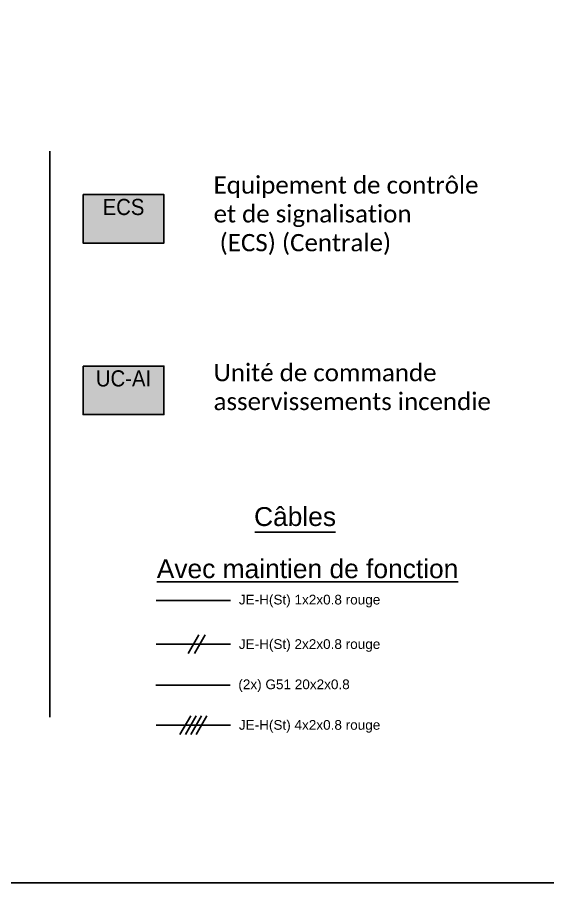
# Model space of a CAD drawing. Header units: centimetres. Extents: x -277 to 25900, y -463 to 5243.
# Drawn here: x 1579 to 2564, y 0 to 1606 of the extents above; entities that cross this region are included whole.
import ezdxf
from ezdxf.enums import TextEntityAlignment as Align

# ---------------------------------------------------------------- set-up
doc = ezdxf.new("R2010")
doc.units = ezdxf.units.CM
doc.header["$LTSCALE"] = 10
doc.layers.add('SANS', color=231, linetype='Continuous', plot=False)
for name, color, linetype in [('SIEMENS_APPAREILS', 1, 'Continuous'), ('SIEMENS_LIGNES', 150, 'Continuous'), ('SIEMENS_SYMBOLTEXTE', 7, 'Continuous'), ('SIEMENS_TEXTES', 7, 'Continuous')]:
    doc.layers.add(name, color=color, linetype=linetype)
doc.styles.add('Arial', font='arial.ttf')
doc.linetypes.add('LIMITE1', pattern='A,6.35,-2.54,[133,ltypeshp.shx,S=2.54,R=0,X=-2.54,Y=0],-2.54,25.4', length=36.83)

# ---------------------------------------------------------------- blocks, each defined once
blk = doc.blocks.new('*U163')
at = {"color": 0}
for p, q in [((-25, -17.3), (-5, 17.3)), ((-15, -17.3), (5, 17.3)), ((-5, -17.3), (15, 17.3)), ((5, -17.3), (25, 17.3))]:
    blk.add_line(p, q, dxfattribs=at)
blk = doc.blocks.new('Siemens_ECS')
at = {"color": 7}
blk.add_lwpolyline([(-75, 45), (75, 45), (75, -45), (-75, -45)], close=True, dxfattribs=at)
at = {"color": 0}
blk.add_solid([(-75, 45), (75, 45), (-75, -45), (75, -45)], dxfattribs=at)
at = {"layer": 'SIEMENS_SYMBOLTEXTE', "color": 7, "style": 'Arial'}
blk.add_attdef('HAUT', text='', height=30, dxfattribs=at).set_placement((0, 54.9), align=Align.CENTER)
blk.add_attdef('INFO_GAUCHE', text='', height=20, dxfattribs=at).set_placement((-85, 25), align=Align.RIGHT)
at = {"layer": 'SIEMENS_SYMBOLTEXTE', "color": 7, "style": 'Arial', "width": 0.9}
blk.add_attdef('BMZ_TYP', text='', height=30, dxfattribs=at).set_placement((0, 22), align=Align.MIDDLE_CENTER)
at = {"layer": 'SIEMENS_SYMBOLTEXTE', "color": 7, "style": 'Arial'}
blk.add_attdef('INFO_DROITE', (85, 25), '', height=20, dxfattribs=at)
blk.add_attdef('GAUCHE', text='', height=30, dxfattribs=at).set_placement((-85, 0), align=Align.MIDDLE_RIGHT)
blk.add_attdef('DROITE', text='', height=30, dxfattribs=at).set_placement((85, 0), align=Align.MIDDLE_LEFT)
blk.add_attdef('BMZ_NR', text='', height=25, dxfattribs=at).set_placement((0, -22), align=Align.MIDDLE_CENTER)
blk.add_attdef('BAS', text='', height=30, dxfattribs=at).set_placement((0, -55), align=Align.TOP_CENTER)

msp = doc.modelspace()

# ---------------------------------------------------------------- linework, layer by layer
msp.add_line((1639.3, 1357.2), (1639.3, 307.2))
at = {"color": 7, "linetype": 'Continuous'}
msp.add_line((2019.8, 650.4), (2169.8, 650.4), dxfattribs=at)
at = {"color": 30, "true_color": 0xf8991e}
for p, q in [((1896, 425.2), (1916, 459.8)), ((1907.9, 425.2), (1927.9, 459.8))]:
    msp.add_line(p, q, dxfattribs=at)
at = {"layer": 'SANS'}
msp.add_lwpolyline([(0, 0), (0, 1635.4), (6000, 1635.4), (6000, 0)], close=True, dxfattribs=at)
at = {"layer": 'SIEMENS_LIGNES', "color": 30, "linetype": 'LIMITE1', "ltscale": 0.1, "true_color": 0xf8991e}
for p, q in [((1837.1, 523.7), (1975, 523.7)), ((1837.1, 442.5), (1975, 442.5))]:
    msp.add_line(p, q, dxfattribs=at)
at = {"layer": 'SIEMENS_LIGNES', "color": 6, "linetype": 'LIMITE1', "ltscale": 0.1}
msp.add_line((1836.1, 366.6), (1974, 366.6), dxfattribs=at)
at = {"layer": 'SIEMENS_LIGNES', "linetype": 'LIMITE1', "ltscale": 0.1}
msp.add_line((1837.1, 292.5), (1975, 292.5), dxfattribs=at)

# ---------------------------------------------------------------- block references
at = {"layer": 'SIEMENS_APPAREILS'}
ref = msp.add_blockref('Siemens_ECS', (1776.2, 1231.9), dxfattribs=at)
ref.add_attrib('BMZ_TYP', 'ECS', dxfattribs={"layer": 'SIEMENS_SYMBOLTEXTE', "color": 7, "height": 30, "style": 'Arial', "width": 0.9}).set_placement((1776.2, 1253.9), align=Align.MIDDLE_CENTER)
ref = msp.add_blockref('Siemens_ECS', (1776.2, 913.8), dxfattribs=at)
ref.add_attrib('BMZ_TYP', 'UC-AI', dxfattribs={"layer": 'SIEMENS_SYMBOLTEXTE', "color": 7, "height": 30, "style": 'Arial', "width": 0.9}).set_placement((1776.2, 935.8), align=Align.MIDDLE_CENTER)
at = {"layer": 'SIEMENS_LIGNES', "color": 2}
msp.add_blockref('*U163', (1906, 292.5), dxfattribs=at)

# ---------------------------------------------------------------- texts
at = {"color": 7, "linetype": 'Continuous', "style": 'Arial'}
for s, p in [('JE-H(St) 1x2x0.8 rouge', (1990.3, 525.3)), ('JE-H(St) 2x2x0.8 rouge', (1990.3, 442.8)), ('(2x) G51 20x2x0.8', (1989.4, 368.1)), ('JE-H(St) 4x2x0.8 rouge', (1990.3, 292.8))]:
    msp.add_text(s, height=18, dxfattribs=at).set_placement(p, align=Align.MIDDLE_LEFT)
at = {"layer": 'SIEMENS_TEXTES', "style": 'Arial'}
msp.add_text('Câbles', height=35, dxfattribs=at).set_placement((2018.6, 661.9))
at = {"layer": 'SIEMENS_TEXTES', "char_height": 35, "attachment_point": 4, "style": 'Arial'}
for s, insert in [('{\\fCalibri|b0|i0|c0|p34;\\H0.91667x;Equipement de contrôle \\Pet de signalisation\\P (ECS) (Centrale)}', (1943.4, 1237.7)), ('{\\fCalibri|b0|i0|c0|p34;\\H0.91667x;Unité de commande\\Passervissements incendie}', (1943.4, 919.6))]:
    msp.add_mtext_dynamic_manual_height_columns(s, width=7169.513, gutter_width=12.5, heights=[0], dxfattribs=dict(at, insert=insert))
at = {"layer": 'SIEMENS_TEXTES', "insert": (1838, 582.4), "char_height": 35, "width": 7169.513, "attachment_point": 4, "style": 'Arial'}
msp.add_mtext('{\\LAvec maintien de fonction}', dxfattribs=at)

doc.saveas('drawing.dxf')
